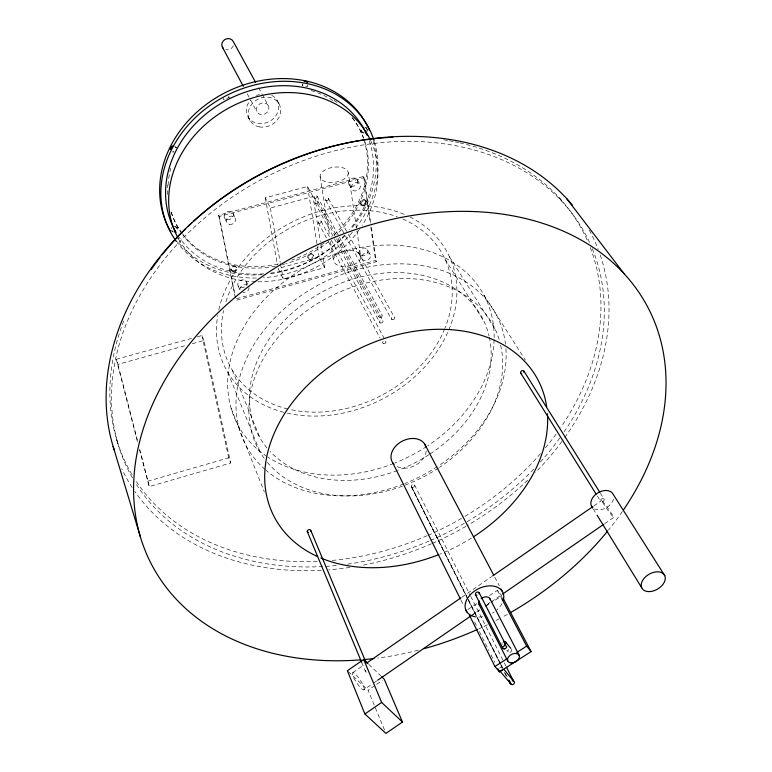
<?xml version="1.0" encoding="UTF-8"?>
<svg xmlns="http://www.w3.org/2000/svg" width="772" height="772" viewBox="0 0 772 772"><rect width="100%" height="100%" fill="white"/><g stroke="black" fill="none" stroke-linecap="round" stroke-linejoin="round"><path stroke-width="0.58" stroke-dasharray="3.86 2.9" d="M352.852 672.624L363.757 665.078M461.945 597.161L491.696 576.578M593.851 505.911L601.784 500.42M363.786 689.83A10.239 2.219 56.3 0 0 357.6 676.542A10.239 2.219 56.3 0 0 353.528 677.324A10.239 2.219 56.3 0 0 363.786 689.83L372.712 683.674M373.706 682.988L376.678 680.933M472.86 614.589L479.798 609.803M485.752 605.692L501.617 594.749M604.737 523.619L613.663 517.462A10.432 0.589 54.8 0 0 605.653 505.081A10.432 0.589 54.8 0 0 603.839 504.27A10.432 0.589 54.8 0 0 613.663 517.462M384.543 730.08L368.099 690.255L375.684 685.025M376.63 684.368L382.314 680.45M467.871 609.504L479.702 601.851M489.564 595.473L497.448 590.377L501.858 595.859L491.04 602.845M471.393 615.545L479.248 610.459M485.144 606.657L490.066 603.482M147.597 481.255L228.715 457.835L230.683 463.017L149.285 486.563L139.539 449.893M191.524 338.387L116.282 359.269L117.942 364.374L185.328 345.644M192.305 343.714L203.924 340.481L230.683 463.017M197.314 336.785L201.946 335.502L203.924 340.481M324.607 267.633L319.193 257.25L278.142 268.473L283.208 279.001L324.607 267.633L320.534 242.775M376.292 261.727L375.578 260.453L235.537 298.976L236.126 300.308L376.292 261.727L370.898 223.832M235.306 297.789L218.621 215.185L363.583 176.421L364.316 177.647L370.724 222.654M218.621 215.185L219.209 216.469L364.316 177.647M312.978 196.59L307.517 186.544L265.259 197.825L270.364 208.015L312.978 196.59L320.341 241.588M411.987 487.238A1.833 1.332 -26.8 0 0 414.689 485.742A1.833 1.332 -26.8 0 0 412.499 484.623A1.833 1.332 -26.8 0 0 411.65 487.064L467.668 598.165M348.259 671.563L368.099 690.255M368.813 664.383L380.789 675.867M506.799 650.149L508.179 651.819M559.333 197.844L562.663 202.235M483.89 295.049L525.394 360.109M449.429 256.7L495.479 329.847M366.478 127.969L366.912 128.654M600.336 493.144L604.158 499.243A2.055 1.419 -30.8 0 1 601.909 501.79A2.055 1.419 -30.8 0 1 600.925 499.532A2.055 1.419 -30.8 0 1 604.158 499.243M597.345 496.049L600.51 501.134M444.99 259.016L484.15 321.702M361.807 131.655L362.232 132.34M360.283 130.68L361.142 132.06M593.311 509.018L596.457 514.133M302.499 85.325L302.894 86.001A3.059 2.644 -32.2 0 1 302.952 83.897M357.368 179.992A4.738 3.928 -30.9 0 1 352.563 186.341A4.738 3.928 -30.9 0 1 349.571 180.214A4.738 3.928 -30.9 0 1 357.368 179.992L360.09 184.595A4.757 3.937 -30.9 0 1 355.255 190.954A4.757 3.937 -30.9 0 1 352.264 184.817A4.757 3.937 -30.9 0 1 360.09 184.595M365.494 200.604A2.905 2.384 -30.7 0 1 362.386 204.387A2.905 2.384 -30.7 0 1 360.756 200.575A2.905 2.384 -30.7 0 1 365.494 200.604L366.333 202.032A2.905 2.384 -30.7 0 1 363.226 205.825A2.905 2.384 -30.7 0 1 361.585 202.013A2.905 2.384 -30.7 0 1 366.333 202.032M360.263 203.113L361.103 204.551M348.973 184.383L351.656 188.995M367.511 249.771A4.613 3.725 -29.4 0 1 362.821 255.85A4.613 3.725 -29.4 0 1 359.945 250.08A4.613 3.725 -29.4 0 1 367.511 249.771L370.193 254.519A4.632 3.725 -29.4 0 1 365.484 260.618A4.632 3.725 -29.4 0 1 362.599 254.837A4.632 3.725 -29.4 0 1 370.193 254.519M277.187 100.543L279.097 103.969M359.347 254.036L361.991 258.803M328.418 198.539L347.709 233.26M348.297 234.312L394.473 317.417M325.678 200.131L344.881 234.891M345.46 235.942L391.433 319.164M258.591 87.805L268.415 105.735A6.514 5.645 -28.9 0 1 261.978 114.603A6.514 5.645 -28.9 0 1 257.53 105.899A6.514 5.645 -28.9 0 1 268.415 105.735M316.974 196.078L338.85 236.097M339.429 237.149L382.043 315.082M317.832 201.386L335.666 234.109M337.972 238.336L382.844 320.679M314.214 197.671L336.003 237.747M336.573 238.799L379.004 316.838M315.082 202.978L379.805 322.426M321.027 221.11L330.686 239.05M331.256 240.102L385.817 341.417M318.296 222.683L327.917 240.652M328.486 241.704L379.978 337.866M247.252 93.74L256.873 111.776M494.833 577.273L499.33 585.803M497.448 590.377L501.858 598.792M248.111 116.958L249.925 120.432M313.056 254.934A2.866 2.345 -27.2 0 1 310.026 258.63A2.866 2.345 -27.2 0 1 308.317 254.953A2.866 2.345 -27.2 0 1 313.056 254.934L313.442 255.667A2.876 2.345 -27.2 0 1 310.412 259.373A2.876 2.345 -27.2 0 1 308.703 255.696A2.876 2.345 -27.2 0 1 313.442 255.667M307.883 257.423L308.26 258.157M414.535 484.941L470.216 595.318M470.756 596.389L503.73 661.758M504.27 662.83L505.892 666.043M468.208 599.246L500.642 663.862M501.182 664.943L502.804 668.176M506.046 674.641L507.127 676.793M411.65 487.064L502.321 667.761M505.023 673.136L506.104 675.288M411.399 486.804L467.591 598.821M468.131 599.902L502.176 667.751M504.338 672.065L505.959 675.288M474.568 621.923L477.221 627.24M479.344 631.486L488.888 650.632M491.011 654.888L494.727 662.328M460.961 600.076L463.113 604.389M232.999 213.265L235.228 218.051M224.517 217.704L226.707 222.51M246.403 281.626L247.735 284.588M236.203 267.025L236.541 267.778M230.973 269.544L231.31 270.297M238.143 285.939L240.333 290.89A4.68 3.812 -23.8 0 1 241.588 286.074A4.68 3.812 -23.8 0 1 247.137 285.186M175.977 147.278L176.286 148.002M361.682 662.405L365.368 671.273M177.464 226.283L178.081 227.788M176.798 227.489L177.106 228.242M232.266 370.116L260.299 438.535M227.837 372.422L260.347 452.556M231.098 408.253L264.381 492.025M116.649 439.558L118.27 444.846M117.942 364.374L137.937 442.346M139.732 449.323L149.285 486.563M116.282 359.269L138.053 444.083M201.946 335.502L228.715 457.835M219.209 216.469L235.643 297.944M265.259 197.825L277.495 264.941M270.364 208.015L280.217 262.432M280.429 263.619L283.208 279.001M307.517 186.544L317.244 245.467M317.446 246.644L319.193 257.25M320.119 176.691L329.721 236.811M330.464 241.53L333.475 260.386M348.268 172.658A14.224 7.517 -8.8 0 1 327.984 182.211A14.224 7.517 -8.8 0 1 326.353 169.3A14.224 7.517 -8.8 0 1 348.268 172.658L360.717 256.507A13.761 7.788 -8.8 0 1 341.156 266.176A13.761 7.788 -8.8 0 1 339.439 252.801A13.761 7.788 -8.8 0 1 360.717 256.507M363.583 176.421L370.164 222.587M370.84 227.315L375.578 260.453M622.377 511.508A279.483 208.006 -27.1 0 1 608.548 529.978M507.426 614.329A279.483 208.006 -27.1 0 1 502.176 617.224M499.059 618.893A279.483 208.006 -27.1 0 1 495.913 620.534M487.421 624.789A279.483 208.006 -27.1 0 1 478.785 628.842M418.279 650.207A279.483 208.006 -27.1 0 1 377.604 658.082M471.509 538.065A148.591 110.242 -27.1 0 1 439.664 554.257M589.277 230.124A262.548 203.663 -27.1 0 1 598.194 249.414M600.201 254.963A262.548 203.663 -27.1 0 1 562.585 440.561M561.871 441.536A262.548 203.663 -27.1 0 1 535.488 472.483M527.71 480.155A262.548 203.663 -27.1 0 1 466.963 525.732M465.921 526.34A262.548 203.663 -27.1 0 1 432.581 543.285M431.471 543.768A262.548 203.663 -27.1 0 1 361.634 565.432M349.938 567.42A262.548 203.663 -27.1 0 1 328.65 569.852M321.384 570.325A262.548 203.663 -27.1 0 1 134.82 491.407M132.186 487.499A262.548 203.663 -27.1 0 1 121.725 468.807M267.035 456.551A139.114 107.868 -27.1 0 1 310.73 264.603A139.114 107.868 -27.1 0 1 494.138 338.435M494.109 339.651A139.114 107.868 -27.1 0 1 427.717 445.772M426.713 446.438A139.114 107.868 -27.1 0 1 394.907 463.007M393.797 463.441A139.114 107.868 -27.1 0 1 268.009 457.188M592.288 248.652A257.25 199.533 -27.1 0 1 563.946 432.108M559.797 438.004A257.25 199.533 -27.1 0 1 540.236 462.158M533.655 469.202A257.25 199.533 -27.1 0 1 465.284 522.75M464.242 523.358A257.25 199.533 -27.1 0 1 430.255 540.564M429.164 541.037A257.25 199.533 -27.1 0 1 346.937 564.216M336.37 565.49A257.25 199.533 -27.1 0 1 134.859 481.979M132.427 477.887A257.25 199.533 -27.1 0 1 268.096 175.977A257.25 199.533 -27.1 0 1 590.908 245.409M590.223 247.465A256.285 199.253 -27.1 0 1 560.897 427.283M556.062 434.144A256.285 199.253 -27.1 0 1 545.061 448.3M540.458 453.704A256.285 199.253 -27.1 0 1 462.621 517.703M461.588 518.311A256.285 199.253 -27.1 0 1 428.315 535.189M427.205 535.672A256.285 199.253 -27.1 0 1 331.728 560.472M317.234 561.447A256.285 199.253 -27.1 0 1 135.1 479.644M131.983 474.606A256.285 199.253 -27.1 0 1 123.829 320.708M443.765 139.848A256.285 199.253 -27.1 0 1 448.397 140.6M449.545 140.803A256.285 199.253 -27.1 0 1 454.1 141.652M455.229 141.874A256.285 199.253 -27.1 0 1 458.587 142.579M459.794 142.849A256.285 199.253 -27.1 0 1 588.003 242.022M426.25 450.925A18.547 13.742 -27.1 0 1 414.188 465.921A18.547 13.742 -27.1 0 1 395.341 465.516M502.032 603.434A20.516 14.05 -27.1 0 1 496.686 610.054M494.196 611.974A20.516 14.05 -27.1 0 1 492.411 613.113M482.596 616.741A20.516 14.05 -27.1 0 1 477.694 617.06M489.738 602.17A6.157 4.217 -27.1 0 1 487.808 604.408M499.696 667.915A2.104 1.602 -41.6 0 1 502.64 667.78M502.176 644.572A2.133 1.612 -40.7 0 1 502.234 642.767M511.566 649.262A2.123 1.621 -40.7 0 1 510.929 651.761A2.123 1.621 -40.7 0 1 508.362 652.031A2.123 1.621 -40.7 0 1 508.545 649.58M366.594 672.103A2.017 1.37 -23.8 0 1 365.696 670.135M264.178 458.307A132.755 101.566 -27.1 0 1 331.024 296.023A132.755 101.566 -27.1 0 1 499.484 340.674M500.642 345.2A132.755 101.566 -27.1 0 1 439.519 467.34M438.535 468.006A132.755 101.566 -27.1 0 1 267.044 461.974M409.98 217.009A125.112 99.347 -27.1 0 1 439.143 348.288A125.112 99.347 -27.1 0 1 284.964 412.605M283.816 412.316A125.112 99.347 -27.1 0 1 217.714 315.401M218.804 309.755A125.112 99.347 -27.1 0 1 405.831 215.06M402.781 219.007A120.094 95.352 -27.1 0 1 445.154 327.733M444.711 328.833A120.094 95.352 -27.1 0 1 288.989 409.247M287.831 408.977A120.094 95.352 -27.1 0 1 223.562 310.633M225.993 301.572A120.094 95.352 -27.1 0 1 397.368 216.835M266.996 447.953A126.367 97.204 -27.1 0 1 326.884 289.49A126.367 97.204 -27.1 0 1 489.043 335.926M489.303 337.065A126.367 97.204 -27.1 0 1 429.83 454.129M428.846 454.766A126.367 97.204 -27.1 0 1 398.555 470.148M397.455 470.563A126.367 97.204 -27.1 0 1 270.103 451.456M265.182 469.55A141.228 108.456 -27.1 0 1 320.322 284A141.228 108.456 -27.1 0 1 505.457 344.129M505.901 348.722A141.228 108.456 -27.1 0 1 438.361 465.931M437.348 466.597A141.228 108.456 -27.1 0 1 404.779 483.523M403.688 483.957A141.228 108.456 -27.1 0 1 266.099 470.341M248.97 287.493A4.68 3.812 -23.8 0 1 242.881 292.598M271.686 95.323A16.695 14.465 -28.9 0 1 275.643 116.08A16.695 14.465 -28.9 0 1 252.454 121.436A16.695 14.465 -28.9 0 1 250.417 100.235M256.42 95.603A16.695 14.465 -28.9 0 1 259.479 94.406M233.347 45.644A6.108 5.443 -29.2 0 1 225.694 49.64M228.85 96.741A3.088 2.702 -27.1 0 1 228.85 97.465M223.475 99.318A3.088 2.702 -27.1 0 1 223.079 98.729M228.493 96.77A3.088 2.702 -27.1 0 1 228.29 97.484M224.353 99.376A3.088 2.702 -27.1 0 1 223.118 98.623M174.761 226.949A2.982 2.509 -21.2 0 1 176.759 230.809M173.343 232.015A2.982 2.509 -21.2 0 1 171.731 230.818M174.453 226.206A2.982 2.509 -21.2 0 1 176.45 230.056M173.034 231.262A2.982 2.509 -21.2 0 1 171.818 230.596M171.21 228.782A2.982 2.509 -21.2 0 1 171.76 227.489M307.941 86.136A3.059 2.644 -32.2 0 1 307.381 86.696M307.941 84.795A3.059 2.644 -32.2 0 1 305.558 86.696M302.865 85.914A3.059 2.644 -32.2 0 1 302.334 83.936M173.97 151.959A3.069 2.654 -22.3 0 1 172.417 151.939M174.636 146.709A3.069 2.654 -22.3 0 1 175.891 147.433M173.652 151.235A3.059 2.654 -22.3 0 1 172.87 151.322M175.572 146.709A3.059 2.654 -22.3 0 1 176.19 147.944M367.25 129.214A2.982 2.509 -33.1 0 1 367.154 131.23M364.075 133.151A2.982 2.509 -33.1 0 1 361.991 129.764M365.783 127.94A2.982 2.509 -33.1 0 1 366.41 128.22M366.98 129.165A2.982 2.509 -33.1 0 1 366.719 130.545M363.641 132.466A2.982 2.509 -33.1 0 1 361.962 128.432M364.645 127.148A2.982 2.509 -33.1 0 1 366.825 128.519M374.468 141.932A111.979 94.483 -27.1 0 1 355.979 227.73M352.264 232.353A111.979 94.483 -27.1 0 1 263.493 277.698M256.4 278.026A111.979 94.483 -27.1 0 1 177.155 242.466M373.387 141.43A111.689 94.367 -27.1 0 1 350.633 229.438M344.978 235.682A111.689 94.367 -27.1 0 1 270.441 273.761M262.084 274.668A111.689 94.367 -27.1 0 1 177.377 241.308M369.219 140.784A107.269 90.507 -27.1 0 1 349.562 229.622M344.766 235.045A107.269 90.507 -27.1 0 1 270.683 273.124M263.802 273.838A107.269 90.507 -27.1 0 1 179.258 237.448M370.927 141.16A107.964 90.797 -27.1 0 1 362.116 225.434M359.462 229.39A107.964 90.797 -27.1 0 1 256.796 281.78M255.6 281.761A107.964 90.797 -27.1 0 1 179.22 240.082M351.984 117.479A103.351 87.313 -27.1 0 1 363.487 137.561M365.06 142.135A103.351 87.313 -27.1 0 1 336.602 234.582M328.698 241.54A103.351 87.313 -27.1 0 1 285.785 263.696M284.656 264.014A103.351 87.313 -27.1 0 1 282.398 264.603M275.517 266.128A103.351 87.313 -27.1 0 1 182.703 234.794M181.989 233.82A103.351 87.313 -27.1 0 1 170.651 209.965M168.084 185.261A103.351 87.313 -27.1 0 1 171.48 165.546M311.116 90.565A103.351 87.313 -27.1 0 1 328.573 97.909M329.576 98.469A103.351 87.313 -27.1 0 1 334.681 101.643M352.563 117.942A103.216 87.255 -27.1 0 1 363.448 138.449M363.834 139.597A103.216 87.255 -27.1 0 1 331.487 237.072M324.182 242.948A103.216 87.255 -27.1 0 1 291.797 260.077M278.248 263.918A103.216 87.255 -27.1 0 1 182.81 234.254M182.076 233.289A103.216 87.255 -27.1 0 1 170.708 210.814M167.611 194.534A103.216 87.255 -27.1 0 1 167.418 184.981M226.736 98.623A103.216 87.255 -27.1 0 1 229.834 97.06M333.851 100.283A103.216 87.255 -27.1 0 1 337.75 103.081M613.528 499.079A12.352 8.502 -30.8 0 1 594.681 509.037M319.164 223.243A1.573 1.303 -28.4 0 0 321.152 221.419A1.573 1.303 -28.4 0 0 318.662 221.024A1.573 1.303 -28.4 0 0 319.164 223.243M383.742 343.714A1.737 1.351 -28.2 0 0 385.952 341.745A1.737 1.351 -28.2 0 0 383.25 341.388A1.737 1.351 -28.2 0 0 383.742 343.714M315.96 203.547A1.592 1.322 -28.8 0 0 317.958 201.704A1.592 1.322 -28.8 0 0 315.449 201.289A1.592 1.322 -28.8 0 0 315.96 203.547M380.75 323.005A1.756 1.38 -28.5 0 0 382.98 321.017A1.756 1.38 -28.5 0 0 380.258 320.631A1.756 1.38 -28.5 0 0 380.75 323.005M326.546 200.701A1.583 1.312 -29.3 0 0 328.544 198.867A1.583 1.312 -29.3 0 0 326.045 198.443A1.583 1.312 -29.3 0 0 326.546 200.701M392.369 319.743A1.756 1.37 -29 0 0 394.598 317.755A1.756 1.37 -29 0 0 391.887 317.369A1.756 1.37 -29 0 0 392.369 319.743M315.092 198.24A1.592 1.322 -28.9 0 0 317.099 196.397A1.592 1.322 -28.9 0 0 314.58 195.982A1.592 1.322 -28.9 0 0 315.092 198.24M379.94 317.417A1.756 1.38 -28.6 0 0 382.179 315.42A1.756 1.38 -28.6 0 0 379.448 315.044A1.756 1.38 -28.6 0 0 379.94 317.417M227.122 219.537A4.786 4.014 -24.3 0 0 233.356 214.249A4.786 4.014 -24.3 0 0 225.771 212.647A4.786 4.014 -24.3 0 0 227.122 219.537M229.332 224.343A4.806 4.024 -24.3 0 0 235.585 219.045A4.806 4.024 -24.3 0 0 227.981 217.443A4.806 4.024 -24.3 0 0 229.332 224.343M240.671 287.647A4.661 3.802 -23.8 0 0 246.741 282.552A4.661 3.802 -23.8 0 0 239.397 281.124A4.661 3.802 -23.8 0 0 240.671 287.647M259.141 126.84A16.752 14.494 -28.9 0 0 280.429 107.52A16.752 14.494 -28.9 0 0 253.843 102.029A16.752 14.494 -28.9 0 0 259.141 126.84M362.811 205.101A2.905 2.384 -30.7 0 0 365.909 201.318A2.905 2.384 -30.7 0 0 361.171 201.299A2.905 2.384 -30.7 0 0 362.811 205.101M232.826 271.435A2.905 2.384 -23.6 0 0 236.724 268.376A2.905 2.384 -23.6 0 0 232.208 267.305A2.905 2.384 -23.6 0 0 232.826 271.435M232.488 270.673A2.905 2.384 -23.6 0 0 236.386 267.623A2.905 2.384 -23.6 0 0 231.87 266.543A2.905 2.384 -23.6 0 0 232.488 270.673"/><path stroke-width="1.16" d="M367.964 663.573L363.689 659.471L347.39 670.743L364.886 713.965L385.903 733.4L402.463 722.061L384.205 679.148L381.638 676.687M366.729 663.023L460.952 597.846M492.69 575.893L592.867 506.596M377.672 680.248L471.866 615.274M502.611 594.064L603.752 524.304M364.886 713.965L381.638 702.443L402.463 722.061M469.53 615.458L494.929 666.497L506.828 658.854M516.738 652.485L526.658 646.125L531.117 651.607L499.494 671.901L494.929 666.497M503.431 641.667L503.933 641.493A2.133 1.612 -40.7 0 1 505.795 642.622A2.133 1.612 -40.7 0 1 504.319 644.919M508.796 680.663L510.369 683.249A2.084 1.37 -26.8 0 0 510.823 683.317M503.846 669.208L513.467 681.058A2.084 1.37 -26.8 0 1 513.476 681.435M512.676 679.707L513.322 680.711M500.198 671.341L511.18 684.349A2.084 1.612 -41.7 0 0 514.297 683.249A2.084 1.612 -41.7 0 0 512.772 681.049M505.573 642.005L510.813 648.355M566.793 198.732L624.162 273.78M511.18 684.349L510.919 684.031A2.084 1.612 -41.7 0 1 510.765 683.625M664.779 575.671A13.037 8.56 -30.5 0 0 644.475 577.919A13.037 8.56 -30.5 0 0 650.487 591.535A13.037 8.56 -30.5 0 0 664.779 575.671L613.238 494.427A12.352 8.502 -30.8 0 0 597.374 493.212A12.352 8.502 -30.8 0 0 592.722 507.744M524.024 371.255L599.699 492.131M520.695 372.992L596.071 494.012M591.429 505.94L592.684 507.986M597.084 515.156L641.744 587.82M255.706 82.527L233.173 41.389A6.108 5.443 -29.2 0 0 224.575 39.777A6.108 5.443 -29.2 0 0 223.176 48.211M222.346 47.053L243.286 86.31M424.59 443.919L493.704 575.14M501.009 589.007L502.138 591.14M502.958 597.962L531.117 651.607M501.858 598.792L526.658 646.125M503.778 641.542L505.197 644.253M489.95 598.705L519.122 655.225M479.123 592.693L504.386 642.072M475.436 594.546L502.736 648.277M479.036 604.399L507.802 661.121M506.432 667.114L512.917 679.978M508.748 680.026L509.829 682.178M497.901 668.706L499.494 671.901M392.794 462.901L460.421 598.995M465.796 609.793L466.867 611.955M310.759 530.412L365.909 662.212M363.689 659.471L381.638 702.443M307.275 531.57L361.682 662.405M113.117 446.419L140.485 537.177M360.833 659.838A279.483 208.006 -27.1 0 1 144.567 424.832A279.483 208.006 -27.1 0 1 510.765 215.456A279.483 208.006 -27.1 0 1 623.737 509.52M607.786 530.914A279.483 208.006 -27.1 0 1 510.572 612.543M477.694 629.334A279.483 208.006 -27.1 0 1 424.069 648.673M374.024 658.535A279.483 208.006 -27.1 0 1 364.442 659.539M547.444 413.763A148.591 110.242 -27.1 0 1 473.516 536.781M438.554 554.692A148.591 110.242 -27.1 0 1 320.843 558.011M317.543 556.573A148.591 110.242 -27.1 0 1 337.692 360.968A148.591 110.242 -27.1 0 1 546.701 406.786M114.188 449.854A262.548 203.663 -27.1 0 1 259.527 174.974A262.548 203.663 -27.1 0 1 572.37 205.159M151.042 269.785A256.285 199.253 -27.1 0 1 159.997 257.578M162.188 254.789A256.285 199.253 -27.1 0 1 185.598 228.811M188.214 226.254A256.285 199.253 -27.1 0 1 191.755 222.905M193.54 221.246A256.285 199.253 -27.1 0 1 392.9 137.252M393.942 464.3A18.547 13.742 -27.1 0 1 402.019 441.294A18.547 13.742 -27.1 0 1 426.009 447.21M475.398 616.828A20.516 14.05 -27.1 0 1 466.635 599.931A20.516 14.05 -27.1 0 1 490.519 585.851A20.516 14.05 -27.1 0 1 503.267 600.384M479.73 605.258A6.157 4.217 -27.1 0 1 479.219 600.925M481.159 598.686A6.157 4.217 -27.1 0 1 486.949 596.901A6.157 4.217 -27.1 0 1 490.268 599.767M502.707 669.121A2.104 1.602 -41.6 0 1 499.831 670.694M510.002 683.085A2.084 1.37 -26.8 0 1 509.954 681.329M512.241 680.248A2.084 1.37 -26.8 0 1 513.052 680.479M476.903 595.183A2.065 1.419 -27 0 1 475.407 593.649A2.065 1.419 -27 0 1 477.984 592.047A2.065 1.419 -27 0 1 479.026 593.871M521.592 373.629A1.882 1.39 -31.4 0 1 520.772 371.834A1.882 1.39 -31.4 0 1 523.126 370.618A1.882 1.39 -31.4 0 1 523.937 372.413M307.681 532.149A1.843 1.341 -23.3 0 1 307.642 530.364A1.843 1.341 -23.3 0 1 309.881 529.621A1.843 1.341 -23.3 0 1 310.691 531.146M308.433 532.419A1.843 1.341 -23.3 0 1 308.018 532.333M175.582 231.754A2.982 2.509 -21.2 0 1 174.848 232.015M175.273 231.002A2.982 2.509 -21.2 0 1 174.54 231.262M306.117 81.909A3.059 2.644 -32.2 0 1 307.507 82.324M304.187 81.571A3.059 2.644 -32.2 0 1 307.632 82.102M170.535 149.285A3.069 2.654 -22.3 0 1 171.664 147.375M170.236 149.266A3.059 2.654 -22.3 0 1 172.774 145.966M366.198 132.408A2.982 2.509 -33.1 0 1 365.542 132.823M365.774 131.722A2.982 2.509 -33.1 0 1 365.108 132.137M176.45 241.52A111.979 94.483 -27.1 0 1 226.621 95.429A111.979 94.483 -27.1 0 1 374.121 140.793M170.718 231.639A111.689 94.367 -27.1 0 1 225.192 92.669A111.689 94.367 -27.1 0 1 369.479 130.323M176.103 232.478A107.269 90.507 -27.1 0 1 228.599 99.212A107.269 90.507 -27.1 0 1 367.057 135.274M178.631 239.059A107.964 90.797 -27.1 0 1 231.561 106.526A107.964 90.797 -27.1 0 1 370.435 140.099M510.852 662.897A6.379 4.236 -27.1 0 0 519.44 656.297A6.379 4.236 -27.1 0 0 510.089 655.312A6.379 4.236 -27.1 0 0 510.852 662.897M504.241 648.905A2.133 1.428 -27 0 0 506.557 646.367A2.133 1.428 -27 0 0 503.151 646.695A2.133 1.428 -27 0 0 504.241 648.905"/></g></svg>
